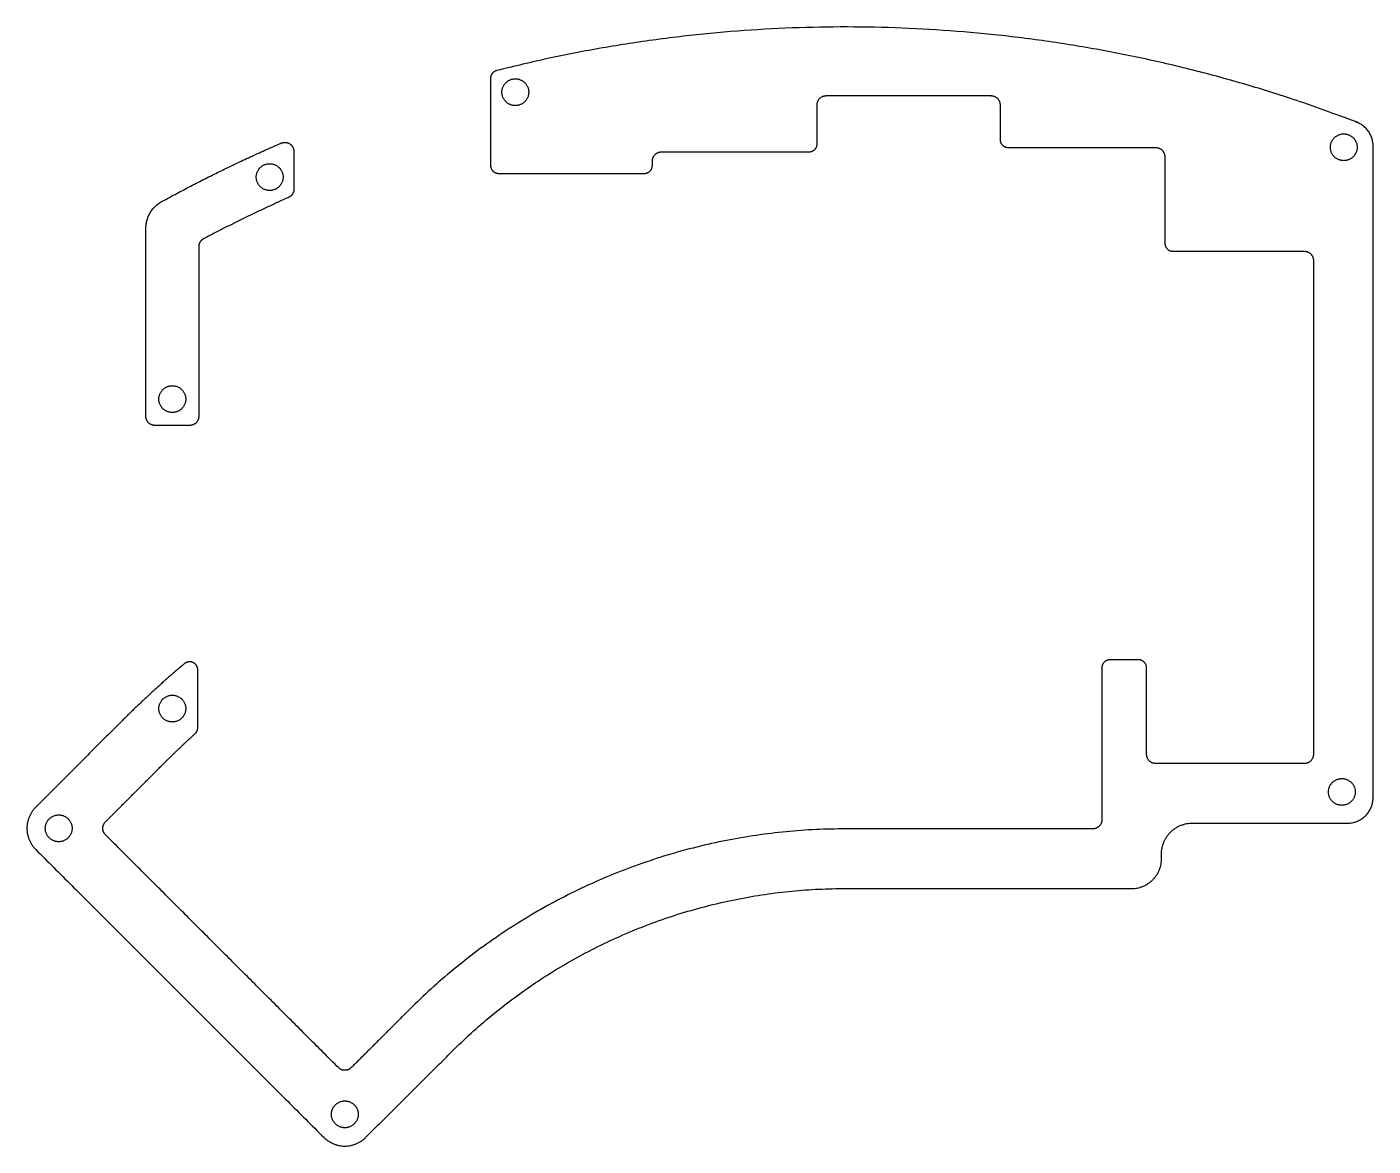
# Model space of a CAD drawing. Header units: millimetres. Extents: x -140 to 16, y -55 to 75.
import ezdxf

# ---------------------------------------------------------------- set-up
doc = ezdxf.new("R2010")
doc.units = ezdxf.units.MM
doc.header["$MEASUREMENT"] = 0
doc.layers.add('0.1mm kerf$Hi Pro 1', color=18, linetype='Continuous', true_color=0x000000)

msp = doc.modelspace()

# ---------------------------------------------------------------- linework, layer by layer
at = {"layer": '0.1mm kerf$Hi Pro 1'}
for points, weights, knots in [([(15.6, 60.85), (15.6, 62.87), (13.71, 63.6), (-35.05, 82.43), (-85.71, 69.58)], [1, 0.824691044579, 1, 0.952812989386, 1], [813.256081, 813.256081, 813.256081, 816.862925, 816.862925, 918.091552, 918.091552, 918.091552]), ([(-82.02, 67.07), (-82.02, 68.62), (-83.57, 68.62), (-85.12, 68.62), (-85.12, 67.07), (-85.12, 65.52), (-83.57, 65.52), (-82.02, 65.52), (-82.02, 67.07)], [1, 0.707106781187, 1, 0.707106781187, 1, 0.707106781187, 1, 0.707106781187, 1], [0, 0, 0, 2.513274, 2.513274, 5.026548, 5.026548, 7.539822, 7.539822, 10.053096, 10.053096, 10.053096]), ([(-126.28, 51.31), (-126.28, 53.41), (-124.43, 54.43), (-117.7, 58.13), (-110.64, 61.18), (-110.12, 61.41), (-109.65, 61.1), (-109.17, 60.79), (-109.17, 60.22)], [1, 0.860681603951, 1, 0.998905155798, 1, 0.880014187472, 1, 0.880014187472, 1], [61.768006, 61.768006, 61.768006, 65.507332, 65.507332, 80.867119, 80.867119, 81.856927, 81.856927, 82.846736, 82.846736, 82.846736]), ([(13.76, 60.7), (13.76, 62.25), (12.21, 62.25), (10.66, 62.25), (10.66, 60.7), (10.66, 59.15), (12.21, 59.15), (13.76, 59.15), (13.76, 60.7)], [1, 0.707106781187, 1, 0.707106781187, 1, 0.707106781187, 1, 0.707106781187, 1], [0, 0, 0, 2.513274, 2.513274, 5.026548, 5.026548, 7.539822, 7.539822, 10.053096, 10.053096, 10.053096]), ([(-110.42, 57.25), (-110.42, 58.8), (-111.97, 58.8), (-113.52, 58.8), (-113.52, 57.25), (-113.52, 55.7), (-111.97, 55.7), (-110.42, 55.7), (-110.42, 57.25)], [1, 0.707106781187, 1, 0.707106781187, 1, 0.707106781187, 1, 0.707106781187, 1], [0, 0, 0, 2.513274, 2.513274, 5.026548, 5.026548, 7.539822, 7.539822, 10.053096, 10.053096, 10.053096]), ([(-109.17, 55.85), (-109.17, 55.17), (-109.8, 54.89), (-114.82, 52.65), (-119.67, 50.07), (-120.17, 49.8), (-120.17, 49.23)], [1, 0.838904498839, 1, 0.99939545593, 1, 0.857320110452, 1], [0, 0, 0, 1.151058, 1.151058, 12.146917, 12.146917, 13.228427, 13.228427, 13.228427]), ([(-121.67, 31.57), (-121.67, 33.12), (-123.22, 33.12), (-124.78, 33.12), (-124.78, 31.57), (-124.78, 30.02), (-123.22, 30.02), (-121.67, 30.02), (-121.67, 31.57)], [1, 0.707106781187, 1, 0.707106781187, 1, 0.707106781187, 1, 0.707106781187, 1], [0, 0, 0, 2.513274, 2.513274, 5.026548, 5.026548, 7.539822, 7.539822, 10.053096, 10.053096, 10.053096]), ([(-120.28, 0.24), (-120.28, 0.84), (-120.83, 1.1), (-121.38, 1.35), (-121.84, 0.96), (-125.61, -2.23), (-129.11, -5.72)], [1, 0.842876667698, 1, 0.842876667698, 1, 0.999129909507, 1], [521.73074, 521.73074, 521.73074, 522.867119, 522.867119, 524.003498, 524.003498, 533.886574, 533.886574, 533.886574]), ([(-121.67, -4.23), (-121.67, -2.68), (-123.22, -2.68), (-124.78, -2.68), (-124.78, -4.23), (-124.78, -5.78), (-123.22, -5.78), (-121.67, -5.78), (-121.67, -4.23)], [1, 0.707106781187, 1, 0.707106781187, 1, 0.707106781187, 1, 0.707106781187, 1], [0, 0, 0, 2.513274, 2.513274, 5.026548, 5.026548, 7.539822, 7.539822, 10.053096, 10.053096, 10.053096]), ([(-124.23, -10.6), (-122.45, -8.82), (-120.58, -7.12), (-120.28, -6.84), (-120.28, -6.42)], [1, 0.999744532467, 1, 0.914993936121, 1], [509.205922, 509.205922, 509.205922, 514.244413, 514.244413, 515.07502, 515.07502, 515.07502]), ([(13.54, -13.87), (13.54, -12.32), (11.99, -12.32), (10.44, -12.32), (10.44, -13.87), (10.44, -15.42), (11.99, -15.42), (13.54, -15.42), (13.54, -13.87)], [1, 0.707106781187, 1, 0.707106781187, 1, 0.707106781187, 1, 0.707106781187, 1], [0, 0, 0, 2.513274, 2.513274, 5.026548, 5.026548, 7.539822, 7.539822, 10.053096, 10.053096, 10.053096]), ([(-134.81, -18.08), (-134.81, -16.53), (-136.36, -16.53), (-137.91, -16.53), (-137.91, -18.08), (-137.91, -19.63), (-136.36, -19.63), (-134.81, -19.63), (-134.81, -18.08)], [1, 0.707106781187, 1, 0.707106781187, 1, 0.707106781187, 1, 0.707106781187, 1], [0, 0, 0, 2.513274, 2.513274, 5.026548, 5.026548, 7.539822, 7.539822, 10.053096, 10.053096, 10.053096]), ([(-101.73, -51.16), (-101.73, -49.61), (-103.28, -49.61), (-104.83, -49.61), (-104.83, -51.16), (-104.83, -52.71), (-103.28, -52.71), (-101.73, -52.71), (-101.73, -51.16)], [1, 0.707106781187, 1, 0.707106781187, 1, 0.707106781187, 1, 0.707106781187, 1], [0, 0, 0, 2.513274, 2.513274, 5.026548, 5.026548, 7.539822, 7.539822, 10.053096, 10.053096, 10.053096])]:
    msp.add_rational_spline(points, weights, degree=2, knots=knots, dxfattribs=at)
for points, weights in [([(-85.71, 69.58), (-86.43, 69.4), (-86.43, 68.66)], [1, 0.789235595945, 1]), ([(-48.67, 65.62), (-48.67, 66.67), (-47.62, 66.67)], [1, 0.707106781187, 1]), ([(-28.57, 66.67), (-27.53, 66.67), (-27.53, 65.62)], [1, 0.707106781187, 1]), ([(-49.62, 60.17), (-48.67, 60.17), (-48.67, 61.12)], [1, 0.707106781187, 1]), ([(-27.53, 61.62), (-27.53, 60.67), (-26.58, 60.67)], [1, 0.707106781187, 1]), ([(-67.72, 59.13), (-67.72, 60.17), (-66.67, 60.17)], [1, 0.707106781187, 1]), ([(-9.53, 60.67), (-8.48, 60.67), (-8.48, 59.62)], [1, 0.707106781187, 1]), ([(-86.43, 58.62), (-86.43, 57.67), (-85.47, 57.67)], [1, 0.707106781187, 1]), ([(-68.67, 57.67), (-67.72, 57.67), (-67.72, 58.62)], [1, 0.707106781187, 1]), ([(-8.48, 49.62), (-8.48, 48.67), (-7.53, 48.67)], [1, 0.707106781187, 1]), ([(7.65, 48.67), (8.7, 48.67), (8.7, 47.62)], [1, 0.707106781187, 1]), ([(-125.22, 28.52), (-126.28, 28.52), (-126.28, 29.57)], [1, 0.707106781187, 1]), ([(-120.17, 29.57), (-120.17, 28.52), (-121.22, 28.52)], [1, 0.707106781187, 1]), ([(-14.81, 1.42), (-15.76, 1.42), (-15.76, 0.48)], [1, 0.707106781187, 1]), ([(-10.58, 0.48), (-10.58, 1.42), (-11.52, 1.42)], [1, 0.707106781187, 1]), ([(-9.53, -10.58), (-10.58, -10.58), (-10.58, -9.53)], [1, 0.707106781187, 1]), ([(8.7, -9.53), (8.7, -10.58), (7.65, -10.58)], [1, 0.707106781187, 1]), ([(12.65, -17.48), (15.6, -17.48), (15.6, -14.53)], [1, 0.707106781187, 1]), ([(-139.02, -15.64), (-141.46, -18.08), (-139.02, -20.52)], [1, 0.707106781187, 1]), ([(-15.76, -17.09), (-15.76, -18.14), (-16.81, -18.14)], [1, 0.707106781187, 1]), ([(-130.96, -18.82), (-131.71, -18.08), (-130.96, -17.34)], [1, 0.707106781187, 1]), ([(-45.39, -18.14), (-74.92, -18.14), (-95.8, -39.03)], [1, 0.923879532511, 1]), ([(-8.86, -21.03), (-8.86, -17.48), (-5.31, -17.48)], [1, 0.707106781187, 1]), ([(-12.31, -25.04), (-8.86, -25.04), (-8.86, -21.59)], [1, 0.707106781187, 1]), ([(-90.92, -43.91), (-72.06, -25.04), (-45.39, -25.04)], [1, 0.923879532511, 1]), ([(-102.54, -45.76), (-103.28, -46.51), (-104.02, -45.76)], [1, 0.707106781187, 1]), ([(-105.72, -53.82), (-103.28, -56.26), (-100.84, -53.82)], [1, 0.707106781187, 1])]:
    msp.add_rational_spline(points, weights, degree=2, dxfattribs=at)
for points in [[(-86.43, 68.66), (-86.43, 63.64), (-86.43, 58.62)], [(-48.67, 61.12), (-48.67, 63.37), (-48.67, 65.62)], [(-47.62, 66.67), (-38.1, 66.67), (-28.57, 66.67)], [(-27.53, 65.62), (-27.53, 63.62), (-27.53, 61.62)], [(-109.17, 60.22), (-109.17, 58.04), (-109.17, 55.85)], [(-66.67, 60.17), (-58.15, 60.17), (-49.62, 60.17)], [(-26.58, 60.67), (-18.05, 60.67), (-9.53, 60.67)], [(-8.48, 59.62), (-8.48, 54.62), (-8.48, 49.62)], [(-85.47, 57.67), (-77.07, 57.67), (-68.67, 57.67)], [(-67.72, 58.62), (-67.72, 58.88), (-67.72, 59.13)], [(-126.28, 29.57), (-126.28, 40.44), (-126.28, 51.31)], [(-120.17, 49.23), (-120.17, 39.4), (-120.17, 29.57)], [(-7.53, 48.67), (0.06, 48.67), (7.65, 48.67)], [(8.7, 47.62), (8.7, 19.05), (8.7, -9.53)], [(-121.22, 28.52), (-123.22, 28.52), (-125.22, 28.52)], [(-120.28, -6.42), (-120.28, -3.09), (-120.28, 0.24)], [(-15.76, 0.48), (-15.76, -8.31), (-15.76, -17.09)], [(-11.52, 1.42), (-13.17, 1.42), (-14.81, 1.42)], [(-10.58, -9.53), (-10.58, -4.53), (-10.58, 0.48)], [(-129.11, -5.72), (-134.07, -10.68), (-139.02, -15.64)], [(-130.96, -17.34), (-127.6, -13.97), (-124.23, -10.6)], [(7.65, -10.58), (-0.94, -10.58), (-9.53, -10.58)], [(-16.81, -18.14), (-31.1, -18.14), (-45.39, -18.14)], [(-5.31, -17.48), (3.67, -17.48), (12.65, -17.48)], [(-104.02, -45.76), (-117.49, -32.29), (-130.96, -18.82)], [(-139.02, -20.52), (-122.37, -37.17), (-105.72, -53.82)], [(-8.86, -21.59), (-8.86, -21.31), (-8.86, -21.03)], [(-45.39, -25.04), (-28.85, -25.04), (-12.31, -25.04)], [(-95.8, -39.03), (-99.17, -42.4), (-102.54, -45.76)], [(-100.84, -53.82), (-95.88, -48.87), (-90.92, -43.91)]]:
    msp.add_open_spline(points, degree=2, dxfattribs=at)
msp.add_open_spline([(15.6, -14.53), (15.6, 5.84), (15.6, 26.2), (15.6, 43.52), (15.6, 60.85)], degree=2, knots=[737.885855, 737.885855, 737.885855, 778.610845, 778.610845, 813.256081, 813.256081, 813.256081], dxfattribs=at)

doc.saveas('drawing.dxf')
